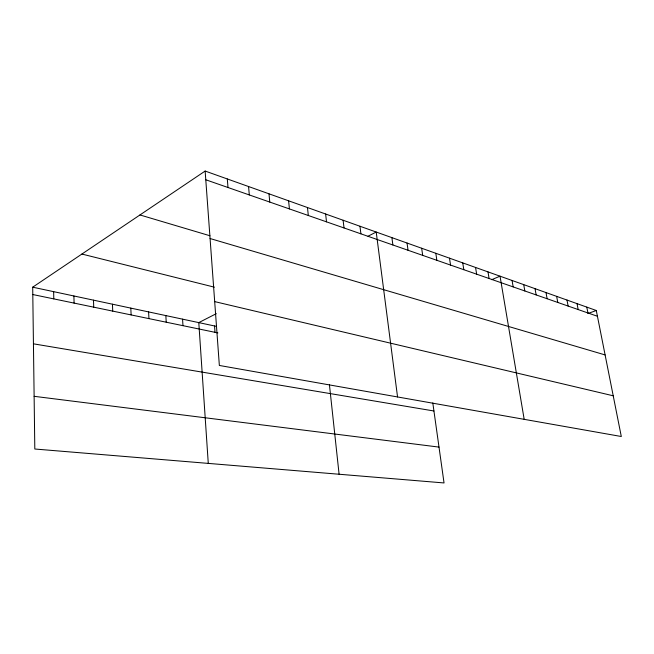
<?xml version="1.0" encoding="UTF-8"?>
<svg xmlns="http://www.w3.org/2000/svg" width="654" height="654" viewBox="0 0 654 654"><rect width="100%" height="100%" fill="white"/><g stroke="black" fill="none" stroke-linecap="round" stroke-linejoin="round"><path stroke-width="0.98" d="M432.801 402.921L444.041 482.946L34.809 449.012L32.7 287.188L205.143 171.054L596.284 310.495L621.3 436.504L219.352 365.455L205.143 171.054M216.294 313.675L198.791 322.61L208.274 463.4M368.047 236.208L376.214 232.039L397.55 396.953M491.734 279.675L500.032 276.176L524.181 419.337M587.971 313.519L596.284 310.495M34.122 396.316L439.006 447.099M33.436 343.824L433.937 410.99M32.798 294.537L217.872 332.911M32.7 287.188L216.449 326.379M214.684 301.608L613.215 395.793M81.897 254.054L214.414 287.171M210.073 238.53L605.105 354.926M139.964 214.953L209.95 235.759M205.781 179.768L597.437 316.274M586.793 307.11L587.938 312.964M577.024 303.628L578.169 309.563M566.985 300.047L568.122 306.056M556.644 296.36L557.772 302.45M545.992 292.559L547.12 298.739M535.021 288.651L536.149 294.913M523.715 284.621L524.835 290.973M512.057 280.468L513.169 286.902M487.99 271.884L489.078 278.506M475.564 267.453L476.643 274.173M462.738 262.883L463.809 269.701M449.494 258.166L450.557 265.083M435.817 253.286L436.856 260.308M421.666 248.242L422.697 255.371M407.041 243.026L408.047 250.269M391.893 237.631L392.882 244.98M359.962 226.243L360.902 233.838M343.113 220.234L344.029 227.952M325.627 214.005L326.51 221.845M329.412 384.568L339.099 474.248M307.47 207.531L308.32 215.509M288.602 200.803L289.42 208.92M268.99 193.813L269.767 202.07M248.569 186.537L249.305 194.941M227.306 178.959L228.001 187.518M214.537 325.97L215.002 332.314M182.564 319.152L182.973 325.676M165.846 315.588L166.222 322.201M148.605 311.909L148.94 318.621M130.816 308.116L131.119 314.926M112.455 304.2L112.725 311.108M93.489 300.153L93.726 307.167M73.902 295.976L74.09 303.096M53.653 291.659L53.791 298.886"/></g></svg>
